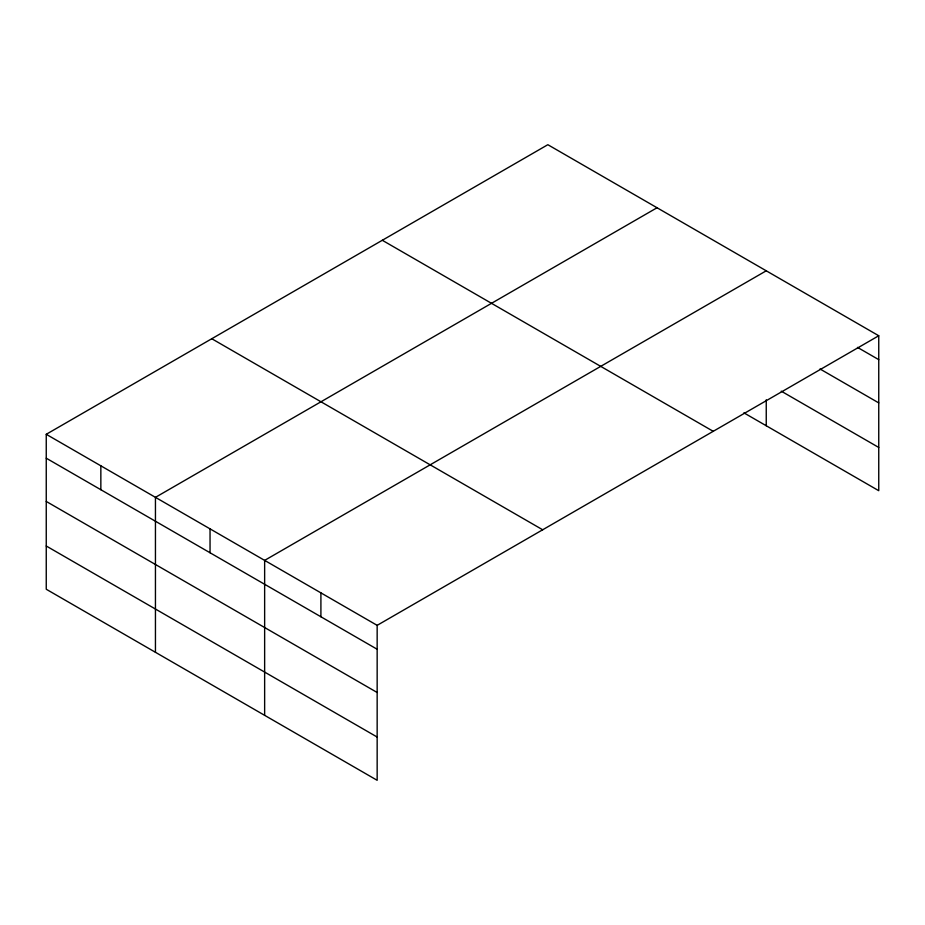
<?xml version="1.0" encoding="UTF-8"?>
<svg xmlns="http://www.w3.org/2000/svg" width="925" height="925" viewBox="0 0 925 925"><rect width="100%" height="100%" fill="white"/><g stroke="black" fill="none" stroke-linecap="round" stroke-linejoin="round"><path stroke-width="1.39" d="M878.75 335.752L547.843 144.705L46.25 434.299L46.25 589.248L377.157 780.295L377.157 625.346L878.75 335.752L878.75 490.701L743.908 412.851M657.039 207.755L155.446 497.349L155.446 652.287M766.247 270.805L264.642 560.388L264.642 715.337M857.498 347.384L878.75 359.652M820.001 368.971L878.75 402.895M781.243 391.159L878.75 447.457M382.314 240.28L713.221 431.316M211.779 338.735L542.686 529.782M46.25 434.299L377.157 625.346M46.25 458.199L377.157 649.246M46.25 501.442L377.157 692.49M46.25 546.004L377.157 737.04M766.247 399.797L766.247 425.743M320.906 592.867L320.906 616.767M210.044 528.869L210.044 552.768M100.848 465.83L100.848 489.718"/></g></svg>
